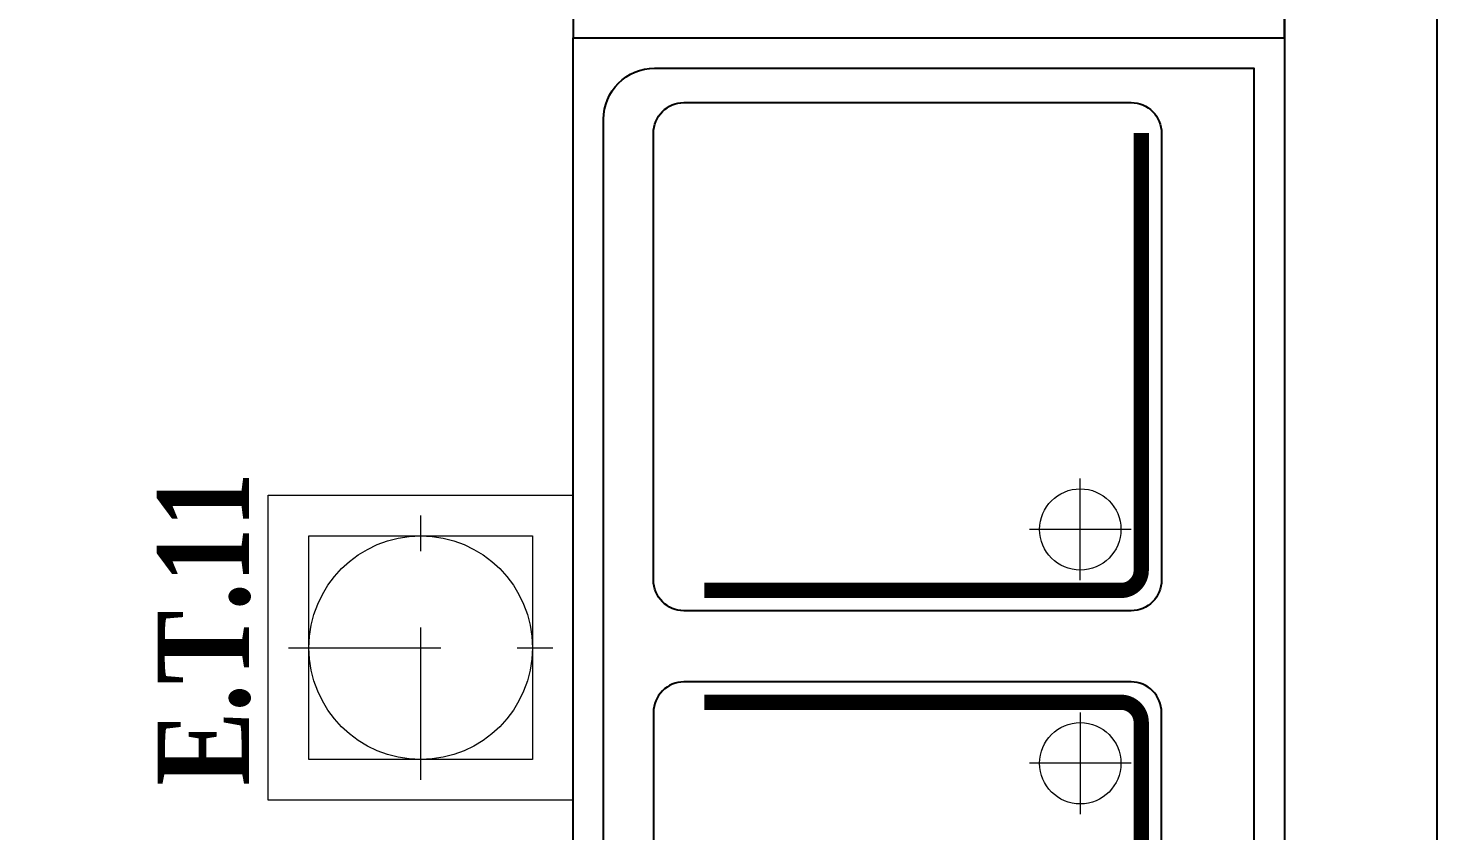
# Model space of a CAD drawing. Header units: millimetres. Extents: x 33350 to 35310, y -217097 to -211540.
# Drawn here: x 33822.9 to 33961.5, y -214492.1 to -214413.1 of the extents above; entities that cross this region are included whole.
import ezdxf
from ezdxf.enums import TextEntityAlignment as Align

# ---------------------------------------------------------------- set-up
doc = ezdxf.new("R2010")
doc.units = ezdxf.units.MM
doc.header["$LTSCALE"] = 60
doc.header["$MEASUREMENT"] = 0
doc.linetypes.add('DASHED2', pattern=[0.375, 0.25, -0.125])
for name, color, linetype, lineweight in [('-DWG_DETAY1', 7, 'Continuous', 25), ('-DWG_DETAY2', 7, 'Continuous', 15), ('M-SB-YZ-01', 255, 'Continuous', 20), ('PLAN', 253, 'Continuous', 0), ('s-depo', 140, 'Continuous', 25), ('yerizg-a', 7, 'Continuous', 15), ('yerizg-b', 7, 'Continuous', 9)]:
    doc.layers.add(name, color=color, linetype=linetype, lineweight=lineweight)
for name, color, linetype in [('BL-E', 32, 'Continuous'), ('TEFRIŞ', 223, 'Continuous'), ('YRNO', 7, 'Continuous')]:
    doc.layers.add(name, color=color, linetype=linetype)
doc.styles.add('antet', font='monos.ttf', dxfattribs={"width": 0.8})
doc.styles.add('ROMANS', font='ROMANSTW.SHX', dxfattribs={"width": 0.8})
doc.styles.add('TROMANS', font='ROMANSTW.SHX', dxfattribs={"width": 0.8})

# ---------------------------------------------------------------- blocks, each defined once
blk = doc.blocks.new('EK_55R')
at = {"layer": '-DWG_DETAY1', "color": 0}
blk.add_lwpolyline([(22, -7), (-22, -7, 0.414214), (-25, -10), (-25, -54, 0.414214), (-22, -57), (22, -57, 0.414214), (25, -54), (25, -10, 0.414214)], format="xyb", close=True, dxfattribs=at)
at = {"layer": '-DWG_DETAY2', "color": 0, "const_width": 1.5}
blk.add_lwpolyline([(-20, -9), (21, -9, -0.414214), (23, -11), (23, -54)], format="xyb", dxfattribs=at)
at = {"layer": '-DWG_DETAY2', "color": 0}
for points in [[(17, -10), (17, -20)], [(22, -15), (12, -15)]]:
    blk.add_lwpolyline(points, dxfattribs=at)
blk.add_circle((17, -15), 4, dxfattribs=at)
blk = doc.blocks.new('EK_55L')
at = {"layer": '-DWG_DETAY1', "color": 0}
blk.add_lwpolyline([(-22, -7), (22, -7, -0.414214), (25, -10), (25, -54, -0.414214), (22, -57), (-22, -57, -0.414214), (-25, -54), (-25, -10, -0.414214)], format="xyb", close=True, dxfattribs=at)
at = {"layer": '-DWG_DETAY2', "color": 0, "const_width": 1.5}
blk.add_lwpolyline([(20, -9), (-21, -9, 0.414214), (-23, -11), (-23, -54)], format="xyb", dxfattribs=at)
at = {"layer": '-DWG_DETAY2', "color": 0}
for points in [[(-17, -10), (-17, -20)], [(-22, -15), (-12, -15)]]:
    blk.add_lwpolyline(points, dxfattribs=at)
blk.add_circle((-17, -15), 4, dxfattribs=at)
blk = doc.blocks.new('drghfgbh')
at = {"layer": 'BL-E', "linetype": 'Continuous'}
blk.add_lwpolyline([(43995.68, -28661.55), (43995.68, -28731.55), (43875.68, -28731.55), (43875.68, -28661.55)], close=True, dxfattribs=at)
blk.add_lwpolyline([(43992.68, -28669.55), (43992.68, -28728.55), (43878.68, -28728.55), (43878.68, -28669.55, -0.414214), (43883.68, -28664.55), (43987.68, -28664.55, -0.414214)], format="xyb", close=True, dxfattribs=at)
for name, p, rotation in [('EK_55R', (43939.31, -28694.46), 269.9999999999999), ('EK_55L', (43932.31, -28694.46), 89.99999999999999)]:
    blk.add_blockref(name, p, dxfattribs=dict(at, rotation=rotation))
at = {"layer": 'BL-E', "linetype": 'Continuous', "style": 'ROMANS', "width": 0.8}
blk.add_attdef('NO', text='', height=10, rotation=180, dxfattribs=at).set_placement((43900.42, -28679.74), align=Align.MIDDLE)
blk = doc.blocks.new('Y-SIFON')
at = {"layer": 'yerizg-a', "color": 0, "linetype": 'Continuous'}
blk.add_circle((0, 0), 11, dxfattribs=at)
at = {"layer": 'yerizg-b', "color": 0, "linetype": 'DASHED2'}
for points in [[(0, 13), (0, -13)], [(-13, 0), (13, 0)]]:
    blk.add_lwpolyline(points, dxfattribs=at)
blk = doc.blocks.new('1bs-yk33a')
at = {"layer": 'yerizg-a', "color": 0}
blk.add_lwpolyline([(0, 0), (30, 0), (30, -30), (0, -30)], close=True, dxfattribs=at)
at = {"layer": 'yerizg-b', "color": 0}
blk.add_lwpolyline([(4, -4), (26, -4), (26, -26), (4, -26)], close=True, dxfattribs=at)
at = {"layer": 'PLAN', "color": 0, "linetype": 'Continuous'}
blk.add_blockref('Y-SIFON', (15, -15), dxfattribs=at)
at = {"layer": 'YRNO', "linetype": 'Continuous', "style": 'ROMANS', "width": 0.8}
blk.add_attdef('YRNO', text='', height=10, dxfattribs=at).set_placement((16, -40), align=Align.MIDDLE)

msp = doc.modelspace()

# ---------------------------------------------------------------- linework, layer by layer
at = {"layer": 'BL-E', "linetype": 'Continuous'}
msp.add_lwpolyline([(33876.49, -214414.09), (33946.49, -214414.09), (33946.49, -214319.09), (33876.49, -214319.09)], close=True, dxfattribs=at)
at = {"layer": 'TEFRIŞ'}
for p, q in [((33946.49, -214269.09), (33946.49, -214604.09)), ((33961.49, -214269.09), (33961.49, -214604.09))]:
    msp.add_line(p, q, dxfattribs=at)

# ---------------------------------------------------------------- block references
at = {"layer": 'BL-E', "linetype": 'Continuous', "rotation": 90}
msp.add_blockref('1bs-yk33a', (33846.49, -214489.09), dxfattribs=at)
at = {"layer": 's-depo', "rotation": 89.99999999999999}
msp.add_blockref('drghfgbh', (5214.94, -258409.77), dxfattribs=at)

# ---------------------------------------------------------------- texts
at = {"layer": 'M-SB-YZ-01', "color": 5, "style": 'antet', "width": 0.8}
msp.add_text('Klimatize-9,81m2', height=15, rotation=90, dxfattribs=at).set_placement((33821.61, -214475.09))
at = {"layer": 'TEFRIŞ', "insert": (33835.6, -214487.65), "char_height": 9, "attachment_point": 1, "rotation": 90, "style": 'TROMANS'}
msp.add_mtext_dynamic_manual_height_columns('{\\fCentury|b1|i0|c162|p18;\\C7;E.T.11}', width=46.9037, gutter_width=1103.38, heights=[0], dxfattribs=at)

doc.saveas('drawing.dxf')
